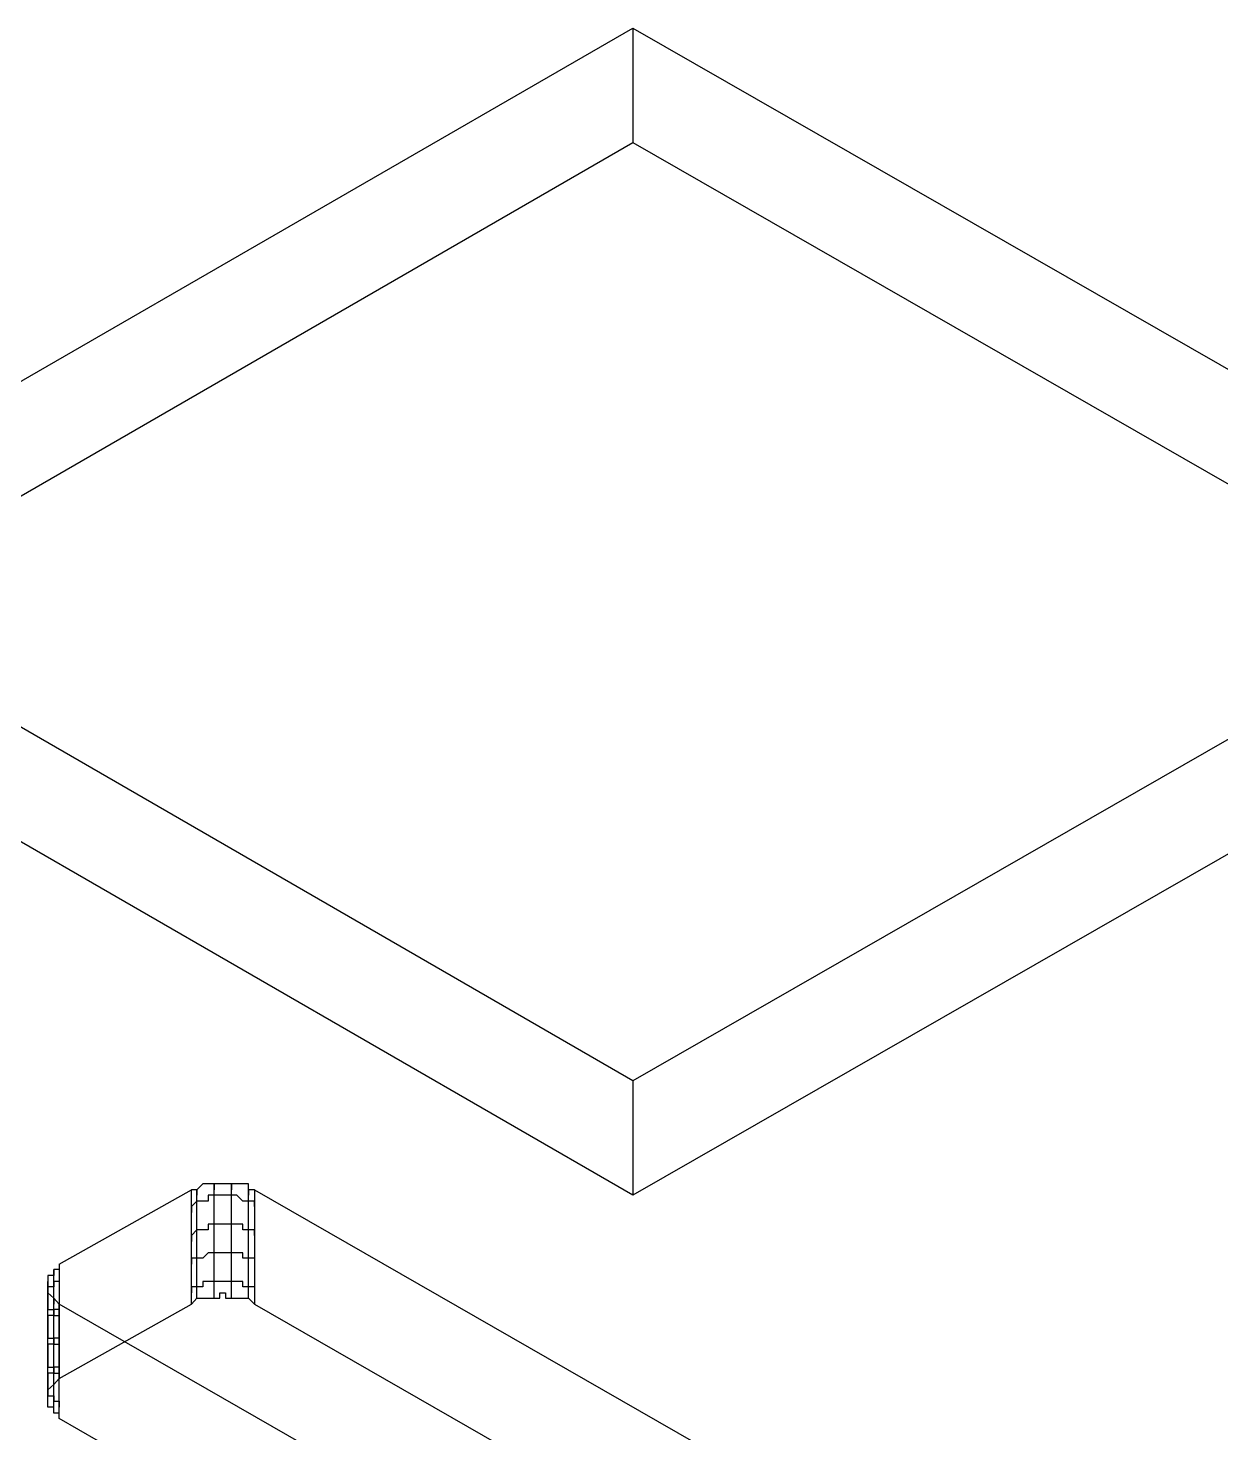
# Model space of a CAD drawing. Header units: millimetres. Extents: x 0 to 2112, y 8 to 1252.
# Drawn here: x 1412.5 to 1467.3, y 191 to 255.7 of the extents above; entities that cross this region are included whole.
import ezdxf

# ---------------------------------------------------------------- set-up
doc = ezdxf.new("R2010")
doc.units = ezdxf.units.MM
doc.layers.get('0').update_dxf_attribs({"linetype": 'CONTINUOUS'})

msp = doc.modelspace()

# ---------------------------------------------------------------- linework, layer by layer
at = {"color": 9}
for p, q in [((1398.32, 231.466), (1440.28, 255.684)), ((1398.32, 231.466), (1440.28, 255.684)), ((1440.28, 255.684), (1482.52, 231.466)), ((1440.28, 255.684), (1440.28, 250.421)), ((1440.28, 255.684), (1482.52, 231.466)), ((1440.28, 255.684), (1440.28, 250.421)), ((1398.32, 226.176), (1440.28, 250.421)), ((1398.32, 226.176), (1440.28, 250.421)), ((1440.28, 250.421), (1482.52, 226.176)), ((1440.28, 250.421), (1482.52, 226.176)), ((1440.28, 207.22), (1398.32, 231.466)), ((1440.28, 207.22), (1398.32, 231.466)), ((1482.52, 231.466), (1440.28, 207.22)), ((1482.52, 231.466), (1440.28, 207.22)), ((1440.28, 201.958), (1398.32, 226.176)), ((1440.28, 201.958), (1398.32, 226.176)), ((1482.52, 226.176), (1440.28, 201.958)), ((1482.52, 226.176), (1440.28, 201.958)), ((1440.28, 207.22), (1440.28, 201.958)), ((1440.28, 207.22), (1440.28, 201.958)), ((1420.5, 202.481), (1420.22, 202.207)), ((1420.5, 202.481), (1420.22, 202.207)), ((1420.74, 202.481), (1420.5, 202.481)), ((1420.5, 202.481), (1420.5, 202.481)), ((1420.74, 202.481), (1420.5, 202.481)), ((1420.5, 202.481), (1420.5, 202.481)), ((1421.02, 202.481), (1420.74, 202.481)), ((1420.74, 202.481), (1420.74, 202.481)), ((1421.02, 202.481), (1420.74, 202.481)), ((1420.74, 202.481), (1420.74, 202.481)), ((1421.27, 202.481), (1421.02, 202.481)), ((1421.02, 202.481), (1421.02, 202.481)), ((1421.02, 197.219), (1421.02, 202.481)), ((1421.02, 202.481), (1421.02, 202.207)), ((1421.27, 202.481), (1421.02, 202.481)), ((1421.02, 202.481), (1421.02, 202.481)), ((1421.54, 202.481), (1421.27, 202.481)), ((1421.27, 202.481), (1421.27, 202.481)), ((1421.54, 202.481), (1421.27, 202.481)), ((1421.27, 202.481), (1421.27, 202.481)), ((1421.82, 202.481), (1421.54, 202.481)), ((1421.54, 202.481), (1421.54, 202.481)), ((1421.82, 202.481), (1421.54, 202.481)), ((1421.54, 202.481), (1421.54, 202.481)), ((1422.06, 202.481), (1421.82, 202.481)), ((1421.82, 202.481), (1421.82, 202.481)), ((1421.82, 197.219), (1421.82, 202.481)), ((1421.82, 202.481), (1421.82, 202.207)), ((1422.06, 202.481), (1421.82, 202.481)), ((1421.82, 202.481), (1421.82, 202.481)), ((1422.34, 202.481), (1422.06, 202.481)), ((1422.06, 202.481), (1422.06, 202.481)), ((1422.34, 202.481), (1422.06, 202.481)), ((1422.06, 202.481), (1422.06, 202.481)), ((1422.59, 202.481), (1422.34, 202.481)), ((1422.34, 202.481), (1422.34, 202.481)), ((1422.34, 202.481), (1422.34, 202.481)), ((1422.59, 202.481), (1422.34, 202.481)), ((1422.34, 202.481), (1422.34, 202.481)), ((1422.34, 202.481), (1422.34, 202.481)), ((1422.59, 202.207), (1422.59, 202.481)), ((1422.59, 202.207), (1422.59, 202.481)), ((1413.88, 198.789), (1419.97, 202.207)), ((1413.88, 198.789), (1419.97, 202.207)), ((1420.22, 202.207), (1419.97, 202.207)), ((1419.97, 196.944), (1419.97, 202.207)), ((1420.22, 202.207), (1419.97, 202.207)), ((1419.97, 196.944), (1419.97, 202.207)), ((1420.22, 202.207), (1420.22, 202.207)), ((1420.22, 202.207), (1420.22, 202.207)), ((1420.22, 197.219), (1420.22, 202.207)), ((1420.22, 202.207), (1420.22, 201.958)), ((1420.22, 202.207), (1420.22, 202.207)), ((1420.22, 202.207), (1420.22, 202.207)), ((1421.02, 201.958), (1420.74, 201.958)), ((1420.74, 201.958), (1420.74, 201.683)), ((1421.27, 201.958), (1421.02, 201.958)), ((1421.02, 201.958), (1421.02, 201.958)), ((1421.54, 201.958), (1421.27, 201.958)), ((1421.27, 201.958), (1421.27, 201.958)), ((1421.82, 201.958), (1421.54, 201.958)), ((1421.54, 201.958), (1421.54, 201.958)), ((1422.06, 201.958), (1421.82, 201.958)), ((1421.82, 201.958), (1421.82, 201.958)), ((1422.34, 201.683), (1422.06, 201.958)), ((1422.06, 201.958), (1422.06, 201.958)), ((1422.87, 202.207), (1422.59, 202.207)), ((1422.59, 197.219), (1422.59, 202.207)), ((1422.59, 202.207), (1422.59, 201.958)), ((1422.87, 202.207), (1422.59, 202.207)), ((1422.87, 202.207), (1465.1, 177.987)), ((1422.87, 202.207), (1422.87, 202.207)), ((1422.87, 202.207), (1422.87, 202.207)), ((1422.87, 202.207), (1422.87, 196.944)), ((1422.87, 202.207), (1465.1, 177.987)), ((1422.87, 202.207), (1422.87, 202.207)), ((1422.87, 202.207), (1422.87, 202.207)), ((1422.87, 202.207), (1422.87, 196.944)), ((1420.22, 201.683), (1419.97, 201.435)), ((1419.97, 201.435), (1419.97, 201.159)), ((1420.5, 201.683), (1420.22, 201.683)), ((1420.22, 201.683), (1420.22, 201.683)), ((1420.22, 201.683), (1420.22, 201.683)), ((1420.74, 201.683), (1420.5, 201.683)), ((1420.5, 201.683), (1420.5, 201.683)), ((1422.59, 201.683), (1422.34, 201.683)), ((1422.34, 201.683), (1422.34, 201.683)), ((1422.34, 201.683), (1422.34, 201.683)), ((1422.87, 201.683), (1422.59, 201.683)), ((1422.59, 201.683), (1422.59, 201.683)), ((1422.87, 201.435), (1422.87, 201.683)), ((1422.87, 201.683), (1422.87, 201.683)), ((1421.02, 200.635), (1420.74, 200.635)), ((1420.74, 200.635), (1420.74, 200.36)), ((1421.27, 200.635), (1421.02, 200.635)), ((1421.02, 200.635), (1421.02, 200.635)), ((1421.54, 200.635), (1421.27, 200.635)), ((1421.27, 200.635), (1421.27, 200.635)), ((1421.82, 200.635), (1421.54, 200.635)), ((1421.54, 200.635), (1421.54, 200.635)), ((1422.06, 200.635), (1421.82, 200.635)), ((1421.82, 200.635), (1421.82, 200.635)), ((1422.34, 200.635), (1422.06, 200.635)), ((1422.06, 200.635), (1422.06, 200.635)), ((1422.34, 200.36), (1422.34, 200.635)), ((1420.22, 200.36), (1419.97, 200.112)), ((1419.97, 200.112), (1419.97, 199.836)), ((1420.5, 200.36), (1420.22, 200.36)), ((1420.22, 200.36), (1420.22, 200.36)), ((1420.22, 200.36), (1420.22, 200.36)), ((1420.74, 200.36), (1420.5, 200.36)), ((1420.5, 200.36), (1420.5, 200.36)), ((1422.59, 200.36), (1422.34, 200.36)), ((1422.34, 200.36), (1422.34, 200.36)), ((1422.87, 200.36), (1422.59, 200.36)), ((1422.59, 200.36), (1422.59, 200.36)), ((1422.87, 200.112), (1422.87, 200.36)), ((1422.87, 200.36), (1422.87, 200.36)), ((1420.74, 199.312), (1420.5, 199.064)), ((1421.02, 199.312), (1420.74, 199.312)), ((1420.74, 199.312), (1420.74, 199.312)), ((1421.27, 199.312), (1421.02, 199.312)), ((1421.02, 199.312), (1421.02, 199.312)), ((1421.54, 199.312), (1421.27, 199.312)), ((1421.27, 199.312), (1421.27, 199.312)), ((1421.82, 199.312), (1421.54, 199.312)), ((1421.54, 199.312), (1421.54, 199.312)), ((1422.06, 199.312), (1421.82, 199.312)), ((1421.82, 199.312), (1421.82, 199.312)), ((1422.34, 199.312), (1422.06, 199.312)), ((1422.06, 199.312), (1422.06, 199.312)), ((1422.34, 199.064), (1422.34, 199.312)), ((1422.34, 199.312), (1422.34, 199.312)), ((1413.88, 198.541), (1413.64, 198.541)), ((1413.64, 198.541), (1413.64, 198.541)), ((1413.64, 198.541), (1413.64, 198.541)), ((1413.64, 198.541), (1413.64, 198.265)), ((1413.64, 193.252), (1413.64, 198.541)), ((1413.64, 198.541), (1413.64, 198.265)), ((1413.88, 198.541), (1413.64, 198.541)), ((1413.64, 198.541), (1413.64, 198.541)), ((1413.64, 198.541), (1413.64, 198.541)), ((1413.64, 198.541), (1413.64, 198.265)), ((1413.88, 198.789), (1413.88, 198.789)), ((1413.88, 198.789), (1413.88, 198.541)), ((1413.88, 198.789), (1413.88, 193.528)), ((1413.88, 198.789), (1413.88, 198.789)), ((1413.88, 198.789), (1413.88, 198.541)), ((1413.88, 198.789), (1413.88, 193.528)), ((1420.22, 199.064), (1419.97, 199.064)), ((1419.97, 199.064), (1419.97, 198.789)), ((1420.5, 199.064), (1420.22, 199.064)), ((1420.22, 199.064), (1420.22, 199.064)), ((1420.22, 199.064), (1420.22, 199.064)), ((1420.5, 199.064), (1420.5, 199.064)), ((1422.59, 199.064), (1422.34, 199.064)), ((1422.87, 199.064), (1422.59, 199.064)), ((1422.59, 199.064), (1422.59, 199.064)), ((1422.87, 199.064), (1422.87, 199.064)), ((1422.87, 199.064), (1422.87, 199.064)), ((1413.64, 198.265), (1413.36, 198.265)), ((1413.36, 198.265), (1413.36, 198.265)), ((1413.36, 198.265), (1413.36, 198.265)), ((1413.36, 198.265), (1413.36, 197.991)), ((1413.64, 198.265), (1413.36, 198.265)), ((1413.36, 198.265), (1413.36, 198.265)), ((1413.36, 198.265), (1413.36, 198.265)), ((1413.36, 198.265), (1413.36, 197.991)), ((1413.36, 197.991), (1413.36, 197.991)), ((1413.36, 197.991), (1413.36, 197.991)), ((1413.36, 197.991), (1413.36, 197.743)), ((1413.36, 193.004), (1413.36, 197.991)), ((1413.36, 197.991), (1413.36, 197.743)), ((1413.36, 197.991), (1413.36, 197.991)), ((1413.36, 197.991), (1413.36, 197.991)), ((1413.36, 197.991), (1413.36, 197.743)), ((1413.88, 197.991), (1413.64, 197.991)), ((1413.64, 197.991), (1413.64, 197.743)), ((1413.88, 197.991), (1413.88, 197.991)), ((1413.88, 197.991), (1413.88, 197.991)), ((1420.74, 197.991), (1420.5, 197.991)), ((1420.5, 197.991), (1420.5, 197.743)), ((1421.02, 197.991), (1420.74, 197.991)), ((1420.74, 197.991), (1420.74, 197.991)), ((1421.27, 197.991), (1421.02, 197.991)), ((1421.02, 197.991), (1421.02, 197.991)), ((1421.54, 197.991), (1421.27, 197.991)), ((1421.27, 197.991), (1421.27, 197.991)), ((1421.82, 197.991), (1421.54, 197.991)), ((1421.54, 197.991), (1421.54, 197.991)), ((1422.06, 197.991), (1421.82, 197.991)), ((1421.82, 197.991), (1421.82, 197.991)), ((1422.34, 197.991), (1422.06, 197.991)), ((1422.06, 197.991), (1422.06, 197.991)), ((1422.34, 197.743), (1422.34, 197.991)), ((1422.34, 197.991), (1422.34, 197.991)), ((1413.36, 197.743), (1413.36, 197.743)), ((1413.36, 197.743), (1413.36, 197.743)), ((1413.36, 197.743), (1413.36, 197.743)), ((1413.36, 197.743), (1413.36, 197.467)), ((1413.36, 192.48), (1413.36, 197.743)), ((1413.36, 197.743), (1413.36, 197.467)), ((1413.64, 197.743), (1413.36, 197.743)), ((1413.36, 197.743), (1413.36, 197.467)), ((1413.36, 197.743), (1413.36, 197.743)), ((1413.36, 197.743), (1413.36, 197.743)), ((1413.36, 197.743), (1413.36, 197.743)), ((1413.36, 197.743), (1413.36, 197.467)), ((1413.36, 197.467), (1413.36, 197.467)), ((1413.36, 197.467), (1413.36, 197.467)), ((1413.36, 197.467), (1413.64, 197.219)), ((1413.36, 197.467), (1413.36, 197.467)), ((1413.36, 197.467), (1413.36, 197.467)), ((1413.36, 197.467), (1413.36, 197.219)), ((1413.36, 197.467), (1413.36, 197.467)), ((1413.36, 197.467), (1413.36, 197.467)), ((1413.36, 197.467), (1413.64, 197.219)), ((1413.64, 197.743), (1413.64, 197.743)), ((1413.64, 197.743), (1413.64, 197.743)), ((1420.22, 197.743), (1419.97, 197.743)), ((1419.97, 197.743), (1419.97, 197.467)), ((1420.5, 197.743), (1420.22, 197.743)), ((1420.22, 197.743), (1420.22, 197.743)), ((1420.22, 197.743), (1420.22, 197.743)), ((1421.27, 197.219), (1421.27, 197.467)), ((1421.27, 197.467), (1421.54, 197.467)), ((1421.27, 197.219), (1421.27, 197.467)), ((1421.27, 197.467), (1421.54, 197.467)), ((1421.54, 197.467), (1421.54, 197.219)), ((1421.54, 197.467), (1421.54, 197.219)), ((1422.59, 197.743), (1422.34, 197.743)), ((1422.87, 197.743), (1422.59, 197.743)), ((1422.59, 197.743), (1422.59, 197.743)), ((1422.87, 197.743), (1422.87, 197.743)), ((1422.87, 197.743), (1422.87, 197.743)), ((1413.36, 197.219), (1413.36, 197.219)), ((1413.36, 197.219), (1413.36, 197.219)), ((1413.36, 197.219), (1413.36, 197.219)), ((1413.36, 197.219), (1413.36, 196.944)), ((1413.36, 196.944), (1413.36, 196.944)), ((1413.36, 196.944), (1413.36, 196.944)), ((1413.36, 196.944), (1413.36, 196.696)), ((1413.36, 196.696), (1413.36, 196.696)), ((1413.36, 196.696), (1413.64, 196.696)), ((1413.64, 197.219), (1413.64, 197.219)), ((1413.64, 197.219), (1413.64, 197.219)), ((1413.64, 197.219), (1413.64, 197.219)), ((1413.64, 197.219), (1413.88, 196.944)), ((1413.64, 191.929), (1413.64, 197.219)), ((1413.64, 197.219), (1413.64, 196.944)), ((1413.64, 197.219), (1413.64, 197.219)), ((1413.64, 197.219), (1413.64, 197.219)), ((1413.64, 197.219), (1413.64, 197.219)), ((1413.64, 197.219), (1413.88, 196.944)), ((1413.88, 196.696), (1413.64, 196.696)), ((1413.64, 196.696), (1413.64, 196.42)), ((1413.64, 196.696), (1413.64, 196.696)), ((1413.64, 196.696), (1413.64, 196.42)), ((1413.88, 193.528), (1419.97, 196.944)), ((1413.88, 196.944), (1413.88, 196.944)), ((1456.12, 172.725), (1413.88, 196.944)), ((1413.88, 193.528), (1419.97, 196.944)), ((1413.88, 191.681), (1413.88, 196.944)), ((1413.88, 196.944), (1413.88, 196.944)), ((1456.12, 172.725), (1413.88, 196.944)), ((1413.88, 191.681), (1413.88, 196.944)), ((1413.88, 196.696), (1413.88, 196.696)), ((1413.88, 196.696), (1413.88, 196.696)), ((1419.97, 196.944), (1420.22, 197.219)), ((1419.97, 196.944), (1420.22, 197.219)), ((1419.97, 196.944), (1419.97, 196.944)), ((1419.97, 196.944), (1419.97, 196.944)), ((1420.22, 197.219), (1420.22, 197.219)), ((1420.22, 197.219), (1420.5, 197.219)), ((1420.22, 197.219), (1420.22, 197.219)), ((1420.22, 197.219), (1420.5, 197.219)), ((1420.5, 197.219), (1420.5, 197.219)), ((1420.5, 197.219), (1420.5, 197.219)), ((1420.5, 197.219), (1420.74, 197.219)), ((1420.5, 197.219), (1420.5, 197.219)), ((1420.5, 197.219), (1420.5, 197.219)), ((1420.5, 197.219), (1420.74, 197.219)), ((1420.74, 197.219), (1420.74, 197.219)), ((1420.74, 197.219), (1421.02, 197.219)), ((1420.74, 197.219), (1420.74, 197.219)), ((1420.74, 197.219), (1421.02, 197.219)), ((1421.02, 197.219), (1421.02, 197.219)), ((1421.02, 197.219), (1421.27, 197.219)), ((1421.02, 197.219), (1421.02, 197.219)), ((1421.02, 197.219), (1421.27, 197.219)), ((1421.54, 197.219), (1421.82, 197.219)), ((1421.54, 197.219), (1421.82, 197.219)), ((1421.82, 197.219), (1421.82, 197.219)), ((1421.82, 197.219), (1422.06, 197.219)), ((1421.82, 197.219), (1421.82, 197.219)), ((1421.82, 197.219), (1422.06, 197.219)), ((1422.06, 197.219), (1422.06, 197.219)), ((1422.06, 197.219), (1422.34, 197.219)), ((1422.06, 197.219), (1422.06, 197.219)), ((1422.06, 197.219), (1422.34, 197.219)), ((1422.34, 197.219), (1422.34, 197.219)), ((1422.34, 197.219), (1422.59, 197.219)), ((1422.34, 197.219), (1422.34, 197.219)), ((1422.34, 197.219), (1422.59, 197.219)), ((1422.59, 197.219), (1422.59, 197.219)), ((1422.59, 197.219), (1422.59, 197.219)), ((1422.59, 197.219), (1422.87, 196.944)), ((1422.59, 197.219), (1422.59, 197.219)), ((1422.59, 197.219), (1422.59, 197.219)), ((1422.59, 197.219), (1422.87, 196.944)), ((1422.87, 196.944), (1465.1, 172.725)), ((1422.87, 196.944), (1422.87, 196.944)), ((1422.87, 196.944), (1465.1, 172.725)), ((1422.87, 196.944), (1422.87, 196.944)), ((1413.64, 196.42), (1413.36, 196.42)), ((1413.36, 196.42), (1413.36, 196.144)), ((1413.36, 196.144), (1413.36, 196.144)), ((1413.36, 196.144), (1413.36, 196.144)), ((1413.36, 196.144), (1413.36, 196.144)), ((1413.36, 196.144), (1413.36, 195.896)), ((1413.64, 196.42), (1413.64, 196.42)), ((1413.64, 196.42), (1413.64, 196.42)), ((1413.64, 196.42), (1413.64, 196.42)), ((1413.64, 196.42), (1413.88, 196.42)), ((1413.88, 196.42), (1413.88, 196.42)), ((1413.88, 196.42), (1413.88, 196.144)), ((1413.36, 195.896), (1413.36, 195.896)), ((1413.36, 195.896), (1413.36, 195.896)), ((1413.36, 195.896), (1413.36, 195.621)), ((1413.36, 195.621), (1413.36, 195.621)), ((1413.36, 195.621), (1413.36, 195.621)), ((1413.36, 195.621), (1413.36, 195.621)), ((1413.36, 195.621), (1413.36, 195.373)), ((1413.36, 195.373), (1413.64, 195.373)), ((1413.88, 195.373), (1413.64, 195.373)), ((1413.64, 195.373), (1413.64, 195.373)), ((1413.64, 195.373), (1413.64, 195.097)), ((1413.64, 195.373), (1413.64, 195.373)), ((1413.64, 195.373), (1413.64, 195.373)), ((1413.64, 195.373), (1413.64, 195.097)), ((1413.88, 195.373), (1413.88, 195.373)), ((1413.88, 195.373), (1413.88, 195.373)), ((1413.64, 195.097), (1413.36, 195.097)), ((1413.36, 195.097), (1413.36, 194.849)), ((1413.36, 194.849), (1413.36, 194.849)), ((1413.36, 194.849), (1413.36, 194.849)), ((1413.36, 194.849), (1413.36, 194.849)), ((1413.36, 194.849), (1413.36, 194.574)), ((1413.64, 195.097), (1413.64, 195.097)), ((1413.64, 195.097), (1413.88, 195.097)), ((1413.88, 195.097), (1413.88, 195.097)), ((1413.88, 195.097), (1413.88, 194.849)), ((1413.36, 194.574), (1413.36, 194.574)), ((1413.36, 194.574), (1413.36, 194.574)), ((1413.36, 194.574), (1413.36, 194.326)), ((1413.36, 194.326), (1413.36, 194.326)), ((1413.36, 194.326), (1413.36, 194.326)), ((1413.36, 194.326), (1413.36, 194.326)), ((1413.36, 194.326), (1413.36, 194.05)), ((1413.36, 194.05), (1413.64, 194.05)), ((1413.88, 194.05), (1413.64, 194.05)), ((1413.64, 194.05), (1413.64, 194.05)), ((1413.64, 194.05), (1413.64, 193.776)), ((1413.64, 194.05), (1413.64, 194.05)), ((1413.64, 194.05), (1413.64, 194.05)), ((1413.64, 194.05), (1413.64, 193.776)), ((1413.88, 194.05), (1413.88, 194.05)), ((1413.88, 194.05), (1413.88, 194.05)), ((1413.64, 193.776), (1413.36, 193.776)), ((1413.36, 193.776), (1413.36, 193.776)), ((1413.36, 193.776), (1413.36, 193.528)), ((1413.36, 193.528), (1413.36, 193.528)), ((1413.36, 193.528), (1413.36, 193.528)), ((1413.36, 193.528), (1413.36, 193.252)), ((1413.64, 193.776), (1413.64, 193.776)), ((1413.64, 193.776), (1413.88, 193.776)), ((1413.64, 193.252), (1413.88, 193.528)), ((1413.64, 193.252), (1413.88, 193.528)), ((1413.88, 193.776), (1413.88, 193.776)), ((1413.88, 193.776), (1413.88, 193.528)), ((1413.88, 193.528), (1413.88, 193.528)), ((1413.88, 193.528), (1413.88, 193.528)), ((1413.36, 193.004), (1413.64, 193.252)), ((1413.36, 193.252), (1413.36, 193.252)), ((1413.36, 193.252), (1413.36, 193.252)), ((1413.36, 193.252), (1413.36, 193.252)), ((1413.36, 193.252), (1413.36, 193.004)), ((1413.36, 193.004), (1413.64, 193.252)), ((1413.36, 192.728), (1413.36, 193.004)), ((1413.36, 193.004), (1413.36, 193.004)), ((1413.36, 193.004), (1413.36, 193.004)), ((1413.36, 193.004), (1413.36, 193.004)), ((1413.36, 193.004), (1413.36, 193.004)), ((1413.36, 193.004), (1413.36, 193.004)), ((1413.36, 193.004), (1413.36, 192.728)), ((1413.36, 192.728), (1413.36, 193.004)), ((1413.36, 193.004), (1413.36, 193.004)), ((1413.36, 193.004), (1413.36, 193.004)), ((1413.36, 193.004), (1413.36, 193.004)), ((1413.36, 192.48), (1413.36, 192.728)), ((1413.36, 192.728), (1413.36, 192.728)), ((1413.36, 192.728), (1413.36, 192.728)), ((1413.36, 192.728), (1413.36, 192.728)), ((1413.36, 192.728), (1413.64, 192.728)), ((1413.36, 192.48), (1413.36, 192.728)), ((1413.36, 192.728), (1413.36, 192.728)), ((1413.36, 192.728), (1413.36, 192.728)), ((1413.36, 192.728), (1413.36, 192.728)), ((1413.64, 193.252), (1413.64, 193.252)), ((1413.64, 193.252), (1413.64, 193.252)), ((1413.64, 193.252), (1413.64, 193.252)), ((1413.64, 193.252), (1413.64, 193.252)), ((1413.64, 193.252), (1413.64, 193.252)), ((1413.64, 193.252), (1413.64, 193.252)), ((1413.64, 192.728), (1413.64, 192.728)), ((1413.64, 192.728), (1413.64, 192.728)), ((1413.64, 192.728), (1413.64, 192.48)), ((1413.36, 192.205), (1413.36, 192.48)), ((1413.36, 192.48), (1413.36, 192.48)), ((1413.36, 192.48), (1413.36, 192.48)), ((1413.36, 192.205), (1413.36, 192.48)), ((1413.36, 192.48), (1413.36, 192.48)), ((1413.36, 192.48), (1413.36, 192.48)), ((1413.64, 192.205), (1413.36, 192.205)), ((1413.36, 192.205), (1413.36, 192.205)), ((1413.64, 192.205), (1413.36, 192.205)), ((1413.36, 192.205), (1413.36, 192.205)), ((1413.64, 192.48), (1413.88, 192.48)), ((1413.64, 191.929), (1413.64, 192.205)), ((1413.64, 192.205), (1413.64, 192.205)), ((1413.64, 191.929), (1413.64, 192.205)), ((1413.64, 192.205), (1413.64, 192.205)), ((1413.88, 192.48), (1413.88, 192.48)), ((1413.88, 192.48), (1413.88, 192.205)), ((1413.88, 191.929), (1413.64, 191.929)), ((1413.64, 191.929), (1413.64, 191.929)), ((1413.88, 191.929), (1413.64, 191.929)), ((1413.64, 191.929), (1413.64, 191.929)), ((1413.88, 191.681), (1413.88, 191.929)), ((1413.88, 191.929), (1413.88, 191.929)), ((1413.88, 191.681), (1413.88, 191.929)), ((1413.88, 191.929), (1413.88, 191.929)), ((1456.12, 167.436), (1413.88, 191.681)), ((1456.12, 167.436), (1413.88, 191.681))]:
    msp.add_line(p, q, dxfattribs=at)

doc.saveas('drawing.dxf')
